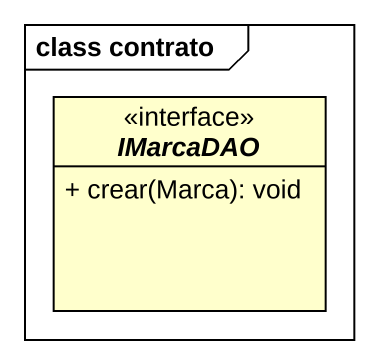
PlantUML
@startuml
mainframe class contrato
hide circle
hide empty members
skinparam classAttributeIconSize 0
interface IMarcaDAO <<interface>> {
  + crear(Marca): void
}
@enduml
